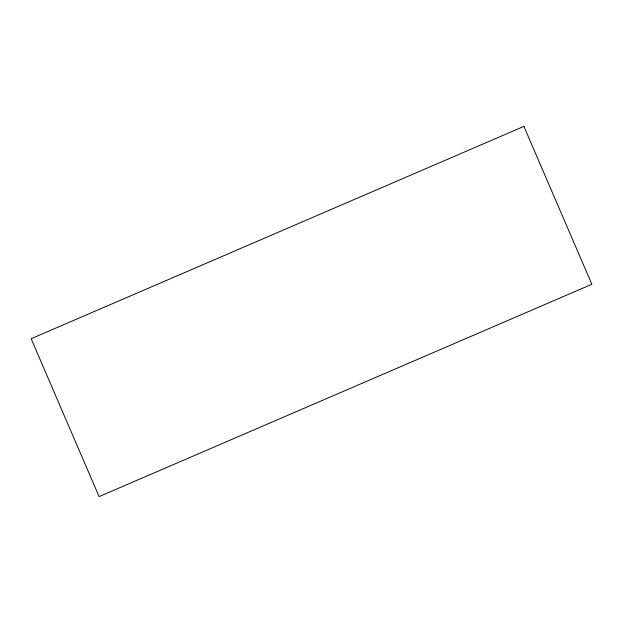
<?xml version="1.0" encoding="UTF-8"?>
<svg xmlns="http://www.w3.org/2000/svg" width="623" height="623" viewBox="0 0 623 623"><rect width="100%" height="100%" fill="white"/><g stroke="black" fill="none" stroke-linecap="round" stroke-linejoin="round"><path stroke-width="0.93" d="M523.896 126.391L31.15 338.725L99.104 496.609L591.85 284.275L523.896 126.391"/></g></svg>
